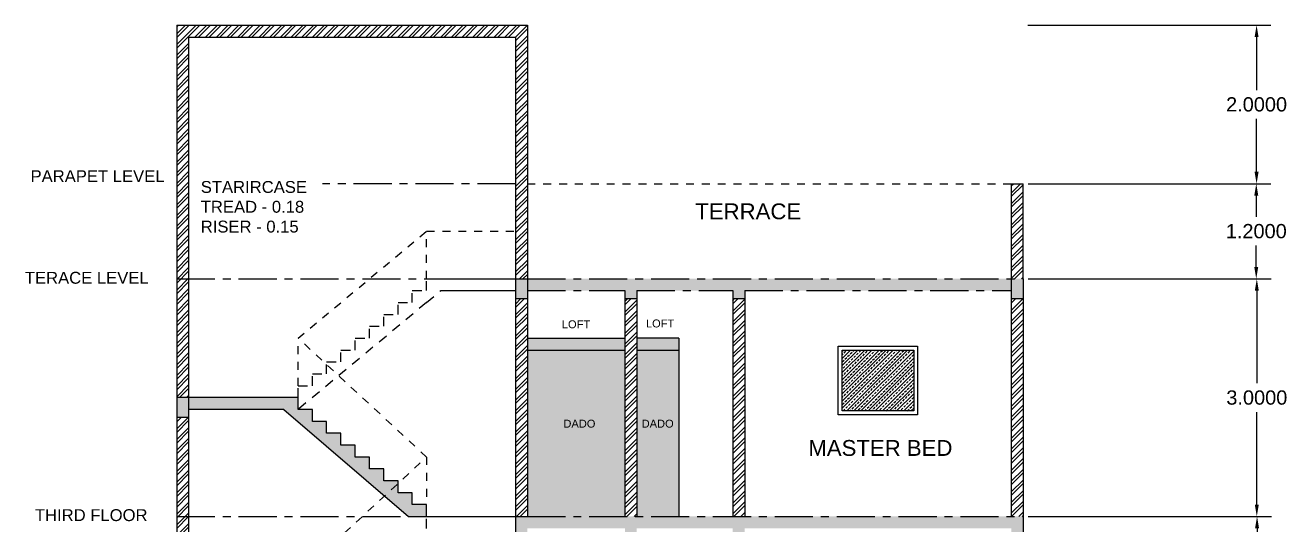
# Model space of a CAD drawing. Header units: millimetres. Extents: x 2637 to 2769, y 1120 to 1169.
# Drawn here: x 2748.68 to 2764.58, y 1146.09 to 1152.4 of the extents above; entities that cross this region are included whole.
import ezdxf

# ---------------------------------------------------------------- set-up
doc = ezdxf.new("R2010")
doc.units = ezdxf.units.MM
for name, pattern in [('ACAD_ISO02W100', [15, 12, -3]), ('ACAD_ISO04W100', [30, 24, -3, 0, -3]), ('ACAD_ISO07W100', [3, 0, -3])]:
    doc.linetypes.add(name, pattern=pattern)
doc.layers.add('WINDOW', color=80, linetype='Continuous')
doc.styles.get("Standard").update_dxf_attribs({"font": 'arial.ttf'})
doc.dimstyles.get("Standard").update_dxf_attribs({"dimtxt": 0.18, "dimasz": 0.15, "dimexe": 0.18, "dimexo": 0.0625, "dimgap": 0.09, "dimtad": 0, "dimtih": 1, "dimtoh": 1, "dimdec": 4, "dimzin": 0, "dimdsep": 46, "dimtxsty": 'Standard', "dimcen": 0.09, "dimadec": 0, "dimazin": 0, "dimtfac": 1, "dimtdec": 4, "dimtofl": 0, "dimtmove": 0, "dimatfit": 3, "dimfxl": 1, "dimtolj": 1, "dimtzin": 0, "dimarcsym": 0})
pattern_1 = [(50, (-29.05243, 0), (0.182184669, -0.0159390855), [0.01905, -0.20955]), (355, (-29.05243, 0), (-0.035243421, 0.191056845), [0.01524, -0.167640584]), (100.451445, (-29.03725, -0.00133), (0.146941247, 0.175117752), [0.016190009, -0.178090245]), (46.1842, (-29.05243, 0.0508), (0.271079041, -0.042042328), [0.028575, -0.314325]), (96.635558, (-29.02984, 0.0473), (0.237404134, 0.247426125), [0.024285023, -0.267135608]), (351.184151, (-29.05243, 0.0508), (0.237404134, 0.247426125), [0.022859967, -0.251459732]), (21, (-29.02703, 0.0381), (0.151614391, -0.102265198), [0.01905, -0.20955]), (326, (-29.02703, 0.0381), (0.061802028, 0.184187966), [0.01524, -0.16764]), (71.451445, (-29.0144, 0.02958), (0.213416419, 0.081922769), [0.016190009, -0.178089938]), (37.5, (-29.052435, 0), (0.0030886033, 0.0845550389), [0, -0.165608, 0, -0.17018, 0, -0.168275]), (7.5, (-29.052435, 0), (0.0668196625, 0.1001805748), [0, -0.097028, 0, -0.161798, 0, -0.064135]), (327.5, (-29.10908, 0), (0.1355905952, -0.005728744), [0, -0.0635, 0, -0.19812, 0, -0.26289]), (317.5, (-29.13448, 0), (0.1481291814, 0.025426491), [0, -0.08255, 0, -0.131572, 0, -0.18669])]
pattern_2 = [(45, (-29.052435, 0), (-0.067351921, 0.067351921), []), (45, (-29.00753, 0), (-0.067351921, 0.067351921), [])]

# ---------------------------------------------------------------- blocks, each defined once
blk = doc.blocks.new('*D43')
at = {"color": 0, "linetype": 'Continuous', "lineweight": -2, "ltscale": 0.0001, "transparency": 16777216}
for p, q in [((2761.323, 1146.196), (2764.389, 1146.196)), ((2764.209, 1146.046), (2764.209, 1144.878)), ((2764.209, 1143.346), (2764.209, 1144.514)), ((2761.323, 1143.196), (2764.389, 1143.196))]:
    blk.add_line(p, q, dxfattribs=at)
at = {"color": 0, "linetype": 'Continuous', "ltscale": 0.0001, "transparency": 16777216}
for points in [[(2764.184, 1146.046), (2764.234, 1146.046), (2764.209, 1146.196)], [(2764.184, 1143.346), (2764.234, 1143.346), (2764.209, 1143.196)]]:
    blk.add_solid(points, dxfattribs=at)
at = {"layer": 'Defpoints', "color": 0, "linetype": 'Continuous', "ltscale": 0.0001, "transparency": 16777216}
for p in [(2761.26, 1146.196), (2764.209, 1146.196), (2761.26, 1143.196)]:
    blk.add_point(p, dxfattribs=at)
at = {"color": 0, "linetype": 'Continuous', "ltscale": 0.0001, "transparency": 16777216, "insert": (2764.209, 1144.696), "char_height": 0.18, "attachment_point": 5}
blk.add_mtext('\\A1;3.0000', dxfattribs=at)
blk = doc.blocks.new('*D44')
at = {"color": 0, "linetype": 'Continuous', "lineweight": -2, "ltscale": 0.0001, "transparency": 16777216}
for p, q in [((2761.323, 1149.196), (2764.386, 1149.196)), ((2764.206, 1149.046), (2764.206, 1147.878)), ((2764.206, 1146.346), (2764.206, 1147.514)), ((2761.323, 1146.196), (2764.386, 1146.196))]:
    blk.add_line(p, q, dxfattribs=at)
at = {"color": 0, "linetype": 'Continuous', "ltscale": 0.0001, "transparency": 16777216}
for points in [[(2764.181, 1149.046), (2764.231, 1149.046), (2764.206, 1149.196)], [(2764.181, 1146.346), (2764.231, 1146.346), (2764.206, 1146.196)]]:
    blk.add_solid(points, dxfattribs=at)
at = {"layer": 'Defpoints', "color": 0, "linetype": 'Continuous', "ltscale": 0.0001, "transparency": 16777216}
for p in [(2761.26, 1149.196), (2764.206, 1149.196), (2761.26, 1146.196)]:
    blk.add_point(p, dxfattribs=at)
at = {"color": 0, "linetype": 'Continuous', "ltscale": 0.0001, "transparency": 16777216, "insert": (2764.206, 1147.696), "char_height": 0.18, "attachment_point": 5}
blk.add_mtext('\\A1;3.0000', dxfattribs=at)
blk = doc.blocks.new('*D45')
at = {"color": 0, "linetype": 'Continuous', "lineweight": -2, "ltscale": 0.0001, "transparency": 16777216}
for p, q in [((2761.323, 1150.396), (2764.379, 1150.396)), ((2764.199, 1150.246), (2764.199, 1149.978)), ((2764.199, 1149.346), (2764.199, 1149.614)), ((2761.323, 1149.196), (2764.379, 1149.196))]:
    blk.add_line(p, q, dxfattribs=at)
at = {"color": 0, "linetype": 'Continuous', "ltscale": 0.0001, "transparency": 16777216}
for points in [[(2764.174, 1150.246), (2764.224, 1150.246), (2764.199, 1150.396)], [(2764.174, 1149.346), (2764.224, 1149.346), (2764.199, 1149.196)]]:
    blk.add_solid(points, dxfattribs=at)
at = {"layer": 'Defpoints', "color": 0, "linetype": 'Continuous', "ltscale": 0.0001, "transparency": 16777216}
for p in [(2761.26, 1150.396), (2764.199, 1150.396), (2761.26, 1149.196)]:
    blk.add_point(p, dxfattribs=at)
at = {"color": 0, "linetype": 'Continuous', "ltscale": 0.0001, "transparency": 16777216, "insert": (2764.199, 1149.796), "char_height": 0.18, "attachment_point": 5}
blk.add_mtext('\\A1;1.2000', dxfattribs=at)
blk = doc.blocks.new('*D46')
at = {"color": 0, "linetype": 'Continuous', "lineweight": -2, "ltscale": 0.0001, "transparency": 16777216}
for p, q in [((2761.321, 1152.396), (2764.383, 1152.396)), ((2764.203, 1152.246), (2764.203, 1151.578)), ((2764.203, 1150.546), (2764.203, 1151.214)), ((2761.323, 1150.396), (2764.383, 1150.396))]:
    blk.add_line(p, q, dxfattribs=at)
at = {"color": 0, "linetype": 'Continuous', "ltscale": 0.0001, "transparency": 16777216}
for points in [[(2764.178, 1152.246), (2764.228, 1152.246), (2764.203, 1152.396)], [(2764.178, 1150.546), (2764.228, 1150.546), (2764.203, 1150.396)]]:
    blk.add_solid(points, dxfattribs=at)
at = {"layer": 'Defpoints', "color": 0, "linetype": 'Continuous', "ltscale": 0.0001, "transparency": 16777216}
for p in [(2761.259, 1152.396), (2764.203, 1152.396), (2761.26, 1150.396)]:
    blk.add_point(p, dxfattribs=at)
at = {"color": 0, "linetype": 'Continuous', "ltscale": 0.0001, "transparency": 16777216, "insert": (2764.203, 1151.396), "char_height": 0.18, "attachment_point": 5}
blk.add_mtext('\\A1;2.0000', dxfattribs=at)

msp = doc.modelspace()

# ---------------------------------------------------------------- hatches: boundary and pattern name
at = {"linetype": 'Continuous', "ltscale": 0.0001}
h = msp.add_hatch(dxfattribs=at)
h.set_pattern_fill('ANSI32', color=0, scale=0.01)
h.set_pattern_definition(pattern_2)
h.paths.add_polyline_path([(2755.01019, 1145.9461), (2754.86019, 1145.9461), (2754.86019, 1143.1961), (2755.01019, 1143.1961)])
h.paths.add_polyline_path([(2757.74991, 1145.9461), (2757.60019, 1145.9461), (2757.60019, 1143.1961), (2757.74991, 1143.1961)])
h.paths.add_polyline_path([(2756.39019, 1145.9461), (2756.24019, 1145.9461), (2756.24019, 1143.1961), (2756.39019, 1143.1961)])
h.paths.add_polyline_path([(2761.26019, 1145.9461), (2761.11019, 1145.9461), (2761.11019, 1143.1961), (2761.26019, 1143.1961)])
h.paths.add_polyline_path([(2750.74019, 1146.1961), (2750.59019, 1146.1961), (2750.59019, 1144.6961), (2750.74019, 1144.6961)])
h.paths.add_polyline_path([(2750.74019, 1147.4461), (2750.59019, 1147.4461), (2750.59019, 1146.1961), (2750.74019, 1146.1961)])
h.paths.add_polyline_path([(2750.74019, 1149.1961), (2750.59019, 1149.1961), (2750.59019, 1147.6961), (2750.74019, 1147.6961)])
h.paths.add_polyline_path([(2750.74019, 1152.2461), (2754.86019, 1152.2461), (2754.86019, 1149.1961), (2755.01019, 1149.1961), (2755.01019, 1152.3961), (2750.59019, 1152.3961), (2750.59019, 1149.1961), (2750.74019, 1149.1961)])
h.paths.add_polyline_path([(2755.01019, 1148.9461), (2754.86019, 1148.9461), (2754.86019, 1146.1961), (2755.01019, 1146.1961)])
h.paths.add_polyline_path([(2756.39019, 1148.9461), (2756.24019, 1148.9461), (2756.24019, 1146.1961), (2756.39019, 1146.1961)])
h.paths.add_polyline_path([(2757.74991, 1148.9461), (2757.60019, 1148.9461), (2757.60019, 1146.1961), (2757.74991, 1146.1961)])
h.paths.add_polyline_path([(2761.26019, 1148.9461), (2761.11019, 1148.9461), (2761.11019, 1146.1961), (2761.26019, 1146.1961)])
h = msp.add_hatch(dxfattribs=at)
h.set_pattern_fill('ANSI32', color=0, scale=0.01)
h.set_pattern_definition(pattern_2)
h.paths.add_polyline_path([(2761.26019, 1150.3961), (2761.11019, 1150.3961), (2761.11019, 1149.1961), (2761.26019, 1149.1961)])
at = {"linetype": 'ACAD_ISO07W100', "ltscale": 0.0001}
h = msp.add_hatch(dxfattribs=at)
h.set_pattern_fill('AR-CONC', color=0, scale=0.001)
h.set_pattern_definition(pattern_1)
h.paths.add_polyline_path([(2752.12019, 1138.6961), (2750.74019, 1138.6961), (2750.74019, 1138.5461), (2751.94019, 1138.5461), (2753.51016, 1137.1961), (2753.74019, 1137.1961), (2753.74019, 1137.3461), (2753.56019, 1137.3461), (2753.56019, 1137.4961), (2753.38019, 1137.4961), (2753.38019, 1137.6461), (2753.20019, 1137.6461), (2753.20019, 1137.7961), (2753.02019, 1137.7961), (2753.02019, 1137.9461), (2752.84019, 1137.9461), (2752.84019, 1138.0961), (2752.66019, 1138.0961), (2752.66019, 1138.2461), (2752.48019, 1138.2461), (2752.48019, 1138.3961), (2752.30019, 1138.3961), (2752.30019, 1138.5461), (2752.12019, 1138.5461)])
h.paths.add_polyline_path([(2750.74019, 1138.6961), (2750.59019, 1138.6961), (2750.59019, 1138.4461), (2750.74019, 1138.4461), (2750.74019, 1138.5461)])
h.paths.add_polyline_path([(2750.74019, 1141.6961), (2750.59019, 1141.6961), (2750.59019, 1141.4461), (2750.74019, 1141.4461)])
h.paths.add_polyline_path([(2752.12019, 1141.6961), (2750.74019, 1141.6961), (2750.74019, 1141.5461), (2751.94019, 1141.5461), (2753.20945, 1140.45467), (2753.38019, 1140.61276), (2753.38019, 1140.6461), (2753.20019, 1140.6461), (2753.20019, 1140.7961), (2753.02019, 1140.7961), (2753.02019, 1140.9461), (2752.84019, 1140.9461), (2752.84019, 1141.0961), (2752.66019, 1141.0961), (2752.66019, 1141.2461), (2752.48019, 1141.2461), (2752.48019, 1141.3961), (2752.30019, 1141.3961), (2752.30019, 1141.5461), (2752.12019, 1141.5461)])
h.paths.add_polyline_path([(2752.12019, 1144.6961), (2750.74019, 1144.6961), (2750.74019, 1144.5461), (2751.94019, 1144.5461), (2753.20945, 1143.45467), (2753.38019, 1143.61276), (2753.38019, 1143.6461), (2753.20019, 1143.6461), (2753.20019, 1143.7961), (2753.02019, 1143.7961), (2753.02019, 1143.9461), (2752.84019, 1143.9461), (2752.84019, 1144.0961), (2752.66019, 1144.0961), (2752.66019, 1144.2461), (2752.48019, 1144.2461), (2752.48019, 1144.3961), (2752.30019, 1144.3961), (2752.30019, 1144.5461), (2752.12019, 1144.5461)])
h.paths.add_polyline_path([(2750.74019, 1144.6961), (2750.59019, 1144.6961), (2750.59019, 1144.4461), (2750.74019, 1144.4461)])
h.paths.add_polyline_path([(2753.74019, 1140.3461), (2753.56019, 1140.3461), (2753.56019, 1140.4961), (2753.38019, 1140.4961), (2753.38019, 1140.61276), (2753.20945, 1140.45467), (2753.51016, 1140.1961), (2753.74019, 1140.1961)])
h.paths.add_polyline_path([(2753.56019, 1143.4961), (2753.38019, 1143.4961), (2753.38019, 1143.61276), (2753.20945, 1143.45467), (2753.51016, 1143.1961), (2753.74019, 1143.1961), (2753.74019, 1143.3461), (2753.56019, 1143.3461)])
h.paths.add_polyline_path([(2750.74019, 1147.6961), (2750.59019, 1147.6961), (2750.59019, 1147.4461), (2750.74019, 1147.4461)])
h.paths.add_polyline_path([(2752.12019, 1147.6961), (2750.74019, 1147.6961), (2750.74019, 1147.5461), (2751.94019, 1147.5461), (2753.20945, 1146.45467), (2753.38019, 1146.61276), (2753.38019, 1146.6461), (2753.20019, 1146.6461), (2753.20019, 1146.7961), (2753.02019, 1146.7961), (2753.02019, 1146.9461), (2752.84019, 1146.9461), (2752.84019, 1147.0961), (2752.66019, 1147.0961), (2752.66019, 1147.2461), (2752.48019, 1147.2461), (2752.48019, 1147.3961), (2752.30019, 1147.3961), (2752.30019, 1147.5461), (2752.12019, 1147.5461)])
h.paths.add_polyline_path([(2753.56019, 1146.4961), (2753.38019, 1146.4961), (2753.38019, 1146.61276), (2753.20945, 1146.45467), (2753.51016, 1146.1961), (2753.74019, 1146.1961), (2753.74019, 1146.3461), (2753.56019, 1146.3461)])
h.paths.add_polyline_path([(2755.01019, 1149.1961), (2754.86019, 1149.1961), (2754.86019, 1148.9461), (2755.01019, 1148.9461)])
h.paths.add_polyline_path([(2761.11019, 1149.1961), (2755.01019, 1149.1961), (2755.01019, 1149.0461), (2756.24019, 1149.0461), (2756.24019, 1148.9461), (2756.39019, 1148.9461), (2756.39019, 1149.0461), (2757.60019, 1149.0461), (2757.60019, 1148.9461), (2757.74991, 1148.9461), (2757.74991, 1149.0461), (2761.11019, 1149.0461)])
h.paths.add_polyline_path([(2761.26019, 1149.1961), (2761.11019, 1149.1961), (2761.11019, 1149.0461), (2761.11019, 1148.9461), (2761.26019, 1148.9461)])
h.paths.add_polyline_path([(2761.26019, 1146.1961), (2755.01019, 1146.1961), (2754.86019, 1146.1961), (2754.86019, 1145.9461), (2755.01019, 1145.9461), (2755.01019, 1146.0461), (2756.24019, 1146.0461), (2756.24019, 1145.9461), (2756.39019, 1145.9461), (2756.39019, 1146.0461), (2757.60019, 1146.0461), (2757.60019, 1145.9461), (2757.74991, 1145.9461), (2757.74991, 1146.0461), (2761.11019, 1146.0461), (2761.11019, 1145.9461), (2761.26019, 1145.9461)])
h.paths.add_polyline_path([(2761.11019, 1143.1961), (2755.01019, 1143.1961), (2754.86019, 1143.1961), (2754.86019, 1142.9461), (2755.01019, 1142.9461), (2755.01019, 1143.0461), (2756.24019, 1143.0461), (2756.24019, 1142.9461), (2756.39019, 1142.9461), (2756.39019, 1143.0461), (2757.60019, 1143.0461), (2757.60019, 1142.9461), (2757.74991, 1142.9461), (2757.74991, 1143.0461), (2761.11019, 1143.0461)])
h.paths.add_polyline_path([(2761.26019, 1143.1961), (2761.11019, 1143.1961), (2761.11019, 1142.9461), (2761.26019, 1142.9461)])
at = {"linetype": 'Continuous', "ltscale": 0.0001}
h = msp.add_hatch(dxfattribs=at)
h.set_pattern_fill('AR-CONC', color=0, scale=0.001)
h.set_pattern_definition(pattern_1)
h.paths.add_polyline_path([(2756.39019, 1145.4461), (2756.39019, 1145.2961), (2756.92019, 1145.2961), (2756.92019, 1145.4461)])
h.paths.add_polyline_path([(2756.24019, 1148.2961), (2756.24019, 1148.4461), (2755.01019, 1148.4461), (2755.01019, 1148.2961)])
h.paths.add_polyline_path([(2756.92019, 1148.2961), (2756.92019, 1148.4461), (2756.39019, 1148.4461), (2756.39019, 1148.2961)])
h.paths.add_polyline_path([(2755.01019, 1142.2961), (2755.01019, 1142.1461), (2756.24019, 1142.1461), (2756.24019, 1142.2961)])
h.paths.add_polyline_path([(2756.39019, 1142.2961), (2756.39019, 1142.1461), (2756.92019, 1142.1461), (2756.92019, 1142.2961)])
h = msp.add_hatch(dxfattribs=at)
h.set_pattern_fill('ANGLE', color=0, scale=0.01)
h.set_pattern_definition([(0, (-29.052435, 0), (0, 0.06985), [0.0508, -0.01905]), (90, (-29.052435, 0), (-0.06985, 4e-18), [0.0508, -0.01905])])
h.paths.add_polyline_path([(2755.01019, 1148.2961), (2755.01019, 1146.1961), (2756.24019, 1146.1961), (2756.24019, 1148.2961)])
h.paths.add_polyline_path([(2756.39019, 1146.1961), (2756.92019, 1146.1961), (2756.92019, 1148.2961), (2756.39019, 1148.2961)])
h.paths.add_polyline_path([(2756.24019, 1145.2961), (2755.01019, 1145.2961), (2755.01019, 1143.1961), (2756.24019, 1143.1961)])
h.paths.add_polyline_path([(2756.39019, 1143.1961), (2756.92019, 1143.1961), (2756.92019, 1145.2961), (2756.39019, 1145.2961)])
h.paths.add_polyline_path([(2755.42895, 1147.26115), (2755.88256, 1147.26115), (2755.88256, 1147.46722), (2755.42895, 1147.46722)], flags=24)
h.paths.add_polyline_path([(2756.41566, 1147.26115), (2756.86927, 1147.26115), (2756.86927, 1147.46722), (2756.41566, 1147.46722)], flags=24)
h.paths.add_polyline_path([(2755.42895, 1144.26115), (2755.88256, 1144.26115), (2755.88256, 1144.46722), (2755.42895, 1144.46722)], flags=24)
h.paths.add_polyline_path([(2756.45363, 1144.26115), (2756.90724, 1144.26115), (2756.90724, 1144.46722), (2756.45363, 1144.46722)], flags=24)
at = {"ltscale": 0.0001}
h = msp.add_hatch(dxfattribs=at)
h.set_pattern_fill('ANSI33', color=0, scale=0.01)
h.set_pattern_definition([(45, (-29.052435, 6.15), (-0.0449012806, 0.0449012806), []), (45, (-29.007534, 6.15), (-0.0449012806, 0.0449012806), [0.03175, -0.015875])])
h.paths.add_polyline_path([(2758.98019, 1148.2961), (2758.98019, 1147.52925), (2759.88019, 1147.52925), (2759.88019, 1148.2961)])

# ---------------------------------------------------------------- linework, layer by layer
at = {"color": 0, "ltscale": 0.01}
for p, q in [((2750.59019, 1152.3961), (2750.59019, 1136.2961)), ((2750.59019, 1152.3961), (2755.01019, 1152.3961)), ((2755.01019, 1152.3961), (2755.01019, 1146.1961)), ((2750.74019, 1152.2461), (2750.74019, 1137.1961)), ((2750.74019, 1152.2461), (2754.86019, 1152.2461)), ((2754.86019, 1152.2461), (2754.86019, 1137.1961))]:
    msp.add_line(p, q, dxfattribs=at)
at = {"color": 4, "linetype": 'ACAD_ISO07W100', "ltscale": 0.01}
for p, q in [((2755.01019, 1150.3961), (2761.11019, 1150.3961)), ((2752.12019, 1148.4461), (2753.74019, 1149.7961)), ((2753.74019, 1149.1961), (2753.74019, 1149.7961)), ((2753.74019, 1149.7961), (2754.86019, 1149.7961)), ((2752.12019, 1147.8461), (2752.12019, 1148.4461)), ((2753.74019, 1146.9461), (2752.12019, 1148.4461)), ((2752.12019, 1145.4461), (2753.74019, 1146.9461)), ((2753.74019, 1146.9461), (2753.74019, 1146.3461))]:
    msp.add_line(p, q, dxfattribs=at)
at = {"color": 7, "ltscale": 0.0001}
for p, q in [((2761.11019, 1150.3961), (2761.11019, 1146.1961)), ((2761.26019, 1149.1961), (2761.26019, 1140.1961)), ((2756.24019, 1149.0461), (2756.24019, 1146.1961)), ((2756.39019, 1149.0461), (2756.39019, 1146.1961)), ((2757.60019, 1149.0461), (2757.60019, 1146.1961)), ((2757.74991, 1149.0461), (2757.74991, 1146.1961)), ((2755.01019, 1148.4461), (2756.24019, 1148.4461)), ((2756.92019, 1148.4461), (2756.92019, 1146.1961)), ((2755.01019, 1148.2961), (2756.24019, 1148.2961)), ((2756.39019, 1148.2961), (2756.92019, 1148.2961))]:
    msp.add_line(p, q, dxfattribs=at)
at = {"color": 7, "linetype": 'Continuous', "ltscale": 0.0001}
for p, q in [((2761.11019, 1150.3961), (2761.26019, 1150.3961)), ((2761.26019, 1149.1961), (2761.26019, 1150.3961)), ((2756.92019, 1148.4461), (2756.39019, 1148.4461))]:
    msp.add_line(p, q, dxfattribs=at)
at = {"color": 4, "ltscale": 0.01}
for p, q in [((2753.74019, 1149.1961), (2755.01019, 1149.1961)), ((2755.01019, 1149.1961), (2755.01019, 1148.9461)), ((2753.92019, 1149.0461), (2754.86019, 1149.0461)), ((2754.86019, 1149.0461), (2754.86019, 1148.9461)), ((2754.86019, 1149.0461), (2754.86019, 1148.9461)), ((2754.86019, 1148.9461), (2755.01019, 1148.9461)), ((2752.12019, 1147.6961), (2750.59019, 1147.6961)), ((2750.59019, 1147.6961), (2750.59019, 1147.4461)), ((2752.12019, 1147.5461), (2752.12019, 1147.6961)), ((2750.74019, 1147.4461), (2750.59019, 1147.4461)), ((2751.94019, 1147.5461), (2750.74019, 1147.5461)), ((2751.94019, 1147.5461), (2753.51016, 1146.1961)), ((2752.30019, 1147.5461), (2752.12019, 1147.5461)), ((2752.30019, 1147.3961), (2752.30019, 1147.5461)), ((2752.48019, 1147.3961), (2752.30019, 1147.3961)), ((2752.48019, 1147.2461), (2752.48019, 1147.3961)), ((2752.66019, 1147.2461), (2752.48019, 1147.2461)), ((2752.66019, 1147.0961), (2752.66019, 1147.2461)), ((2752.84019, 1147.0961), (2752.66019, 1147.0961)), ((2752.84019, 1146.9461), (2752.84019, 1147.0961)), ((2753.02019, 1146.9461), (2752.84019, 1146.9461)), ((2753.02019, 1146.7961), (2753.02019, 1146.9461)), ((2753.20019, 1146.7961), (2753.02019, 1146.7961)), ((2753.20019, 1146.6461), (2753.20019, 1146.7961)), ((2753.38019, 1146.6461), (2753.20019, 1146.6461)), ((2753.38019, 1146.4961), (2753.38019, 1146.6461)), ((2753.56019, 1146.4961), (2753.38019, 1146.4961)), ((2753.56019, 1146.3461), (2753.56019, 1146.4961)), ((2753.74019, 1146.3461), (2753.56019, 1146.3461)), ((2753.74019, 1146.1961), (2753.74019, 1146.3461)), ((2753.51016, 1146.1961), (2753.74019, 1146.1961)), ((2753.74019, 1146.1961), (2755.01019, 1146.1961))]:
    msp.add_line(p, q, dxfattribs=at)
at = {"color": 4, "linetype": 'ACAD_ISO02W100', "ltscale": 0.01}
for p, q in [((2753.74019, 1149.0461), (2753.74019, 1149.1961)), ((2753.56019, 1148.8961), (2753.56019, 1149.0461)), ((2753.56019, 1149.0461), (2753.74019, 1149.0461)), ((2753.74019, 1148.8961), (2753.92019, 1149.0461)), ((2753.74019, 1148.8961), (2752.12019, 1147.5461)), ((2753.38019, 1148.7461), (2753.38019, 1148.8961)), ((2753.38019, 1148.8961), (2753.56019, 1148.8961)), ((2753.20019, 1148.5961), (2753.20019, 1148.7461)), ((2753.20019, 1148.7461), (2753.38019, 1148.7461)), ((2753.02019, 1148.4461), (2753.02019, 1148.5961)), ((2753.02019, 1148.5961), (2753.20019, 1148.5961)), ((2752.84019, 1148.2961), (2752.84019, 1148.4461)), ((2752.84019, 1148.4461), (2753.02019, 1148.4461)), ((2752.66019, 1148.1461), (2752.66019, 1148.2961)), ((2752.66019, 1148.2961), (2752.84019, 1148.2961)), ((2752.48019, 1147.9961), (2752.48019, 1148.1461)), ((2752.48019, 1148.1461), (2752.66019, 1148.1461)), ((2752.30019, 1147.8461), (2752.30019, 1147.9961)), ((2752.30019, 1147.9961), (2752.48019, 1147.9961)), ((2752.12019, 1147.6961), (2752.12019, 1147.8461)), ((2752.12019, 1147.8461), (2752.30019, 1147.8461)), ((2753.74019, 1146.0461), (2753.74019, 1146.1961))]:
    msp.add_line(p, q, dxfattribs=at)
at = {"color": 4, "linetype": 'ACAD_ISO04W100', "ltscale": 0.02}
for p, q in [((2755.01019, 1149.1961), (2761.26019, 1149.1961)), ((2755.01019, 1149.0461), (2756.24019, 1149.0461)), ((2756.39019, 1149.0461), (2757.60019, 1149.0461)), ((2757.74991, 1149.0461), (2761.11019, 1149.0461)), ((2756.24019, 1148.9461), (2756.39019, 1148.9461)), ((2757.60019, 1148.9461), (2757.74991, 1148.9461)), ((2761.11019, 1148.9461), (2761.26019, 1148.9461)), ((2755.01019, 1146.1961), (2761.26019, 1146.1961))]:
    msp.add_line(p, q, dxfattribs=at)
at = {"color": 3, "ltscale": 0.01}
for p, q in [((2758.93019, 1148.3461), (2759.93019, 1148.3461)), ((2758.93019, 1147.47925), (2758.93019, 1148.3461)), ((2758.98019, 1148.2961), (2759.88019, 1148.2961)), ((2758.98019, 1147.52925), (2758.98019, 1148.2961)), ((2759.88019, 1148.2961), (2759.88019, 1147.52925)), ((2759.93019, 1148.3461), (2759.93019, 1147.47925)), ((2759.93019, 1147.47925), (2758.93019, 1147.47925)), ((2759.88019, 1147.52925), (2758.98019, 1147.52925))]:
    msp.add_line(p, q, dxfattribs=at)
at = {"color": 1, "linetype": 'ACAD_ISO04W100', "ltscale": 0.02}
msp.add_line((2750.59019, 1146.1961), (2755.01019, 1146.1961), dxfattribs=at)
at = {"layer": 'WINDOW', "color": 1, "linetype": 'ACAD_ISO04W100', "ltscale": 0.02}
for p, q in [((2754.86019, 1150.3961), (2752.4284, 1150.3961)), ((2750.59019, 1149.1961), (2755.01019, 1149.1961))]:
    msp.add_line(p, q, dxfattribs=at)

# ---------------------------------------------------------------- texts
at = {"color": 1, "ltscale": 0.01, "char_height": 0.15, "attachment_point": 1}
for s, insert in [('PARAPET LEVEL', (2748.74746, 1150.56608)), ('TERACE LEVEL', (2748.67565, 1149.28346)), ('THIRD FLOOR', (2748.80211, 1146.28829))]:
    msp.add_mtext_dynamic_manual_height_columns(s, width=1.8616606, gutter_width=12.5, heights=[0], dxfattribs=dict(at, insert=insert))
at = {"color": 7, "linetype": 'Continuous', "ltscale": 0.0001, "insert": (2750.89301, 1150.42972), "char_height": 0.15, "attachment_point": 1}
msp.add_mtext_dynamic_manual_height_columns('{\\C2;STARIRCASE\\PTREAD - 0.18\\PRISER - 0.15}', width=1.8770446, gutter_width=12.5, heights=[0], dxfattribs=at)
at = {"color": 41, "ltscale": 0.01, "true_color": 0xf4ee51, "insert": (2757.12733, 1150.14712), "char_height": 0.2, "attachment_point": 1}
msp.add_mtext_dynamic_manual_height_columns('TERRACE', width=1.5496092, gutter_width=12.5, heights=[0], dxfattribs=at)
at = {"color": 2, "ltscale": 0.01, "char_height": 0.1, "attachment_point": 1}
for s, width, insert in [('LOFT', 0.532869, (2755.44528, 1148.67159)), ('LOFT', 0.532869, (2756.50512, 1148.68188)), ('DADO', 0.6115259, (2755.46473, 1147.41752)), ('DADO', 0.1, (2756.45143, 1147.41752))]:
    msp.add_mtext_dynamic_manual_height_columns(s, width=width, gutter_width=12.5, heights=[0], dxfattribs=dict(at, insert=insert))
at = {"color": 41, "true_color": 0xf4ee51, "insert": (2758.55277, 1147.16089), "char_height": 0.3, "attachment_point": 1}
msp.add_mtext_dynamic_manual_height_columns('{\\H0.66667x;MASTER BED} ', width=1.9069144, gutter_width=12.5, heights=[0], dxfattribs=at)

# ---------------------------------------------------------------- dimensions: what is measured, and where the dimension line sits
at = {"color": 7, "linetype": 'Continuous', "ltscale": 0.0001}
for base, p1, p2, picture, middle in [((2764.20264, 1152.3961), (2761.26019, 1150.3961), (2761.25891, 1152.3961), '*D46', (2764.20264, 1151.3961)), ((2764.19917, 1150.3961), (2761.26019, 1149.1961), (2761.26019, 1150.3961), '*D45', (2764.19917, 1149.7961)), ((2764.20611, 1149.1961), (2761.26019, 1146.1961), (2761.26019, 1149.1961), '*D44', (2764.20611, 1147.6961)), ((2764.20871, 1146.1961), (2761.26019, 1143.1961), (2761.26019, 1146.1961), '*D43', (2764.20871, 1144.6961))]:
    dim = msp.add_linear_dim(base=base, p1=p1, p2=p2, angle=90, dimstyle='Standard', dxfattribs=at)
    dim.commit()
    dim.dimension.update_dxf_attribs({"geometry": picture, "text_midpoint": middle})

doc.saveas('drawing.dxf')
